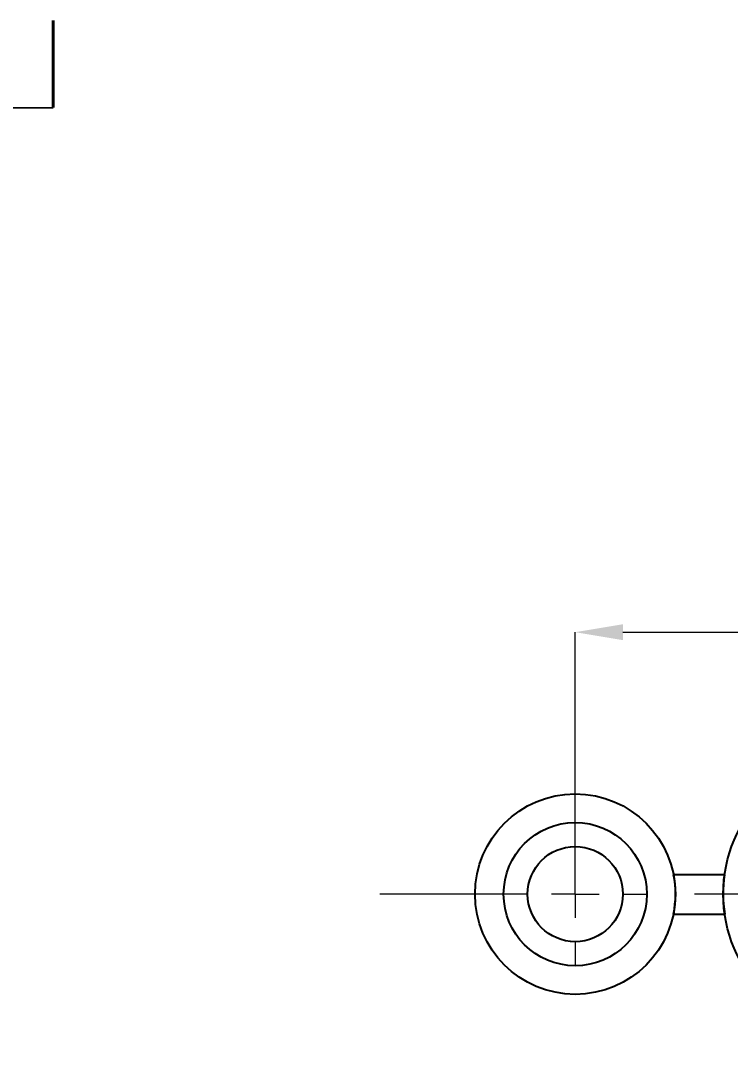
# Model space of a CAD drawing. Header units: millimetres. Extents: x 2344 to 4024, y 1094 to 2282.
# Drawn here: x 3594 to 3742.6, y 1691 to 1909 of the extents above; entities that cross this region are included whole.
import ezdxf

# ---------------------------------------------------------------- set-up
doc = ezdxf.new("R2010")
doc.units = ezdxf.units.MM
doc.linetypes.add('CENTER2', pattern=[28.575, 19.05, -3.175, 3.175, -3.175])
for name, color, linetype, lineweight in [('FORMAT', 7, 'Continuous', 18), ('中心线', 1, 'CENTER2', 13), ('标注', 3, 'Continuous', 13), ('粗实线', 7, 'Continuous', 40)]:
    doc.layers.add(name, color=color, linetype=linetype, lineweight=lineweight)
doc.styles.add('SLDTEXTSTYLE1', font='txt.shx', dxfattribs={"width": 0.7, "bigfont": 'gbcbig.shx'})
doc.dimstyles.new('SLDDIMSTYLE12$0', dxfattribs={"dimtxt": 12, "dimasz": 10, "dimexe": 0, "dimexo": 0.0625, "dimgap": 0.875, "dimtad": 1, "dimdec": 1, "dimlfac": 1.8, "dimrnd": 1e-09, "dimzin": 12, "dimdsep": 46, "dimtxsty": 'SLDTEXTSTYLE1', "dimcen": 0.09, "dimdle": 8.16, "dimclrd": 3, "dimclre": 3, "dimadec": 0, "dimazin": 3, "dimtfac": 1, "dimtdec": 1, "dimtofl": 0, "dimtmove": 0, "dimatfit": 3, "dimfxl": 0, "dimfrac": 2, "dimtolj": 1, "dimlwd": 5, "dimlwe": 5, "dimarcsym": 0})

# ---------------------------------------------------------------- blocks, each defined once
blk = doc.blocks.new('SW_CENTERMARKSYMBOL_14')
at = {"layer": 'FORMAT', "color": 0}
for p, q in [((0, 2), (0, 7)), ((0, 0), (0, 1)), ((-2, 0), (-7, 0)), ((0, 0), (-1, 0)), ((0, 0), (0, -1)), ((0, 0), (1, 0)), ((2, 0), (7, 0)), ((0, -2), (0, -7))]:
    blk.add_line(p, q, dxfattribs=at)
blk = doc.blocks.new('SW_CENTERMARKSYMBOL_16')
at = {"layer": 'FORMAT', "color": 0}
for p, q in [((0, 2), (0, 3)), ((0, 0), (0, 1)), ((-2, 0), (-8.181, 0)), ((0, 0), (-1, 0)), ((0, 0), (0, -1)), ((0, 0), (1, 0)), ((2, 0), (3, 0)), ((0, -2), (0, -3))]:
    blk.add_line(p, q, dxfattribs=at)
blk = doc.blocks.new('*D63')
at = {"layer": 'Defpoints', "color": 0, "transparency": 16777216}
for p in [(3830.17, 1780.9), (3710.17, 1726.02), (3830.17, 1726.02)]:
    blk.add_point(p, dxfattribs=at)
at = {"layer": '标注', "color": 3, "lineweight": 5, "transparency": 16777216}
blk.add_line((3710.17, 1726.09), (3710.17, 1780.9), dxfattribs=at)
at = {"layer": '标注', "color": 3, "linetype": 'Continuous', "lineweight": 5, "transparency": 16777216}
for p, q in [((3720.17, 1780.9), (3820.17, 1780.9)), ((3830.17, 1726.09), (3830.17, 1780.9))]:
    blk.add_line(p, q, dxfattribs=at)
at = {"layer": '标注', "color": 3, "transparency": 16777216}
for points in [[(3720.17, 1782.57), (3720.17, 1779.23), (3710.17, 1780.9)], [(3820.17, 1782.57), (3820.17, 1779.23), (3830.17, 1780.9)]]:
    blk.add_solid(points, dxfattribs=at)
at = {"layer": '标注', "color": 0, "transparency": 16777216, "insert": (3770.17, 1795.49), "char_height": 12, "attachment_point": 5, "style": 'SLDTEXTSTYLE1'}
blk.add_mtext('\\A1;{\\H2.28571x;120}', dxfattribs=at)

msp = doc.modelspace()

# ---------------------------------------------------------------- linework, layer by layer
at = {"linetype": 'ByBlock'}
msp.add_line((3564.181, 1890.546), (3600.801, 1890.819), dxfattribs=at)
at = {"layer": '粗实线', "linetype": 'ByBlock'}
msp.add_line((3600.801, 1890.819), (3600.801, 1909.061), dxfattribs=at)
at = {"layer": '粗实线', "color": 7, "linetype": 'ByBlock', "lineweight": 25}
for p, q in [((3741.457, 1730.084), (3730.775, 1730.084)), ((3730.749, 1721.835), (3741.475, 1721.835))]:
    msp.add_line(p, q, dxfattribs=at)
for centre, radius in [((3770.171, 1726.024), 29), ((3710.171, 1726.024), 21), ((3710.171, 1726.024), 15), ((3710.171, 1726.024), 9.973)]:
    msp.add_circle(centre, radius, dxfattribs=at)
for centre, radius, start, end in [((3710.171, 1726.024), 21, 348.49538, 11.14836), ((3770.171, 1726.024), 29, 171.95145, 188.30411)]:
    msp.add_arc(centre, radius, start, end, dxfattribs=at)

# ---------------------------------------------------------------- block references
at = {"layer": '中心线', "linetype": 'ByBlock', "xscale": 5, "yscale": 5, "zscale": 5}
for name, p in [('SW_CENTERMARKSYMBOL_14', (3770.171, 1726.024)), ('SW_CENTERMARKSYMBOL_16', (3710.171, 1726.024))]:
    msp.add_blockref(name, p, dxfattribs=at)

# ---------------------------------------------------------------- dimensions: what is measured, and where the dimension line sits
at = {"layer": '标注'}
dim = msp.add_linear_dim(base=(3830.171, 1780.899), p1=(3710.171, 1726.024), p2=(3830.171, 1726.024), text='{\\H2.28571x;120}', dimstyle='SLDDIMSTYLE12$0', override={"dimtdec": 3, "dimtzin": 0}, dxfattribs=at)
dim.commit()
dim.dimension.update_dxf_attribs({"geometry": '*D63', "text_midpoint": (3770.171, 1795.488)})

doc.saveas('drawing.dxf')
